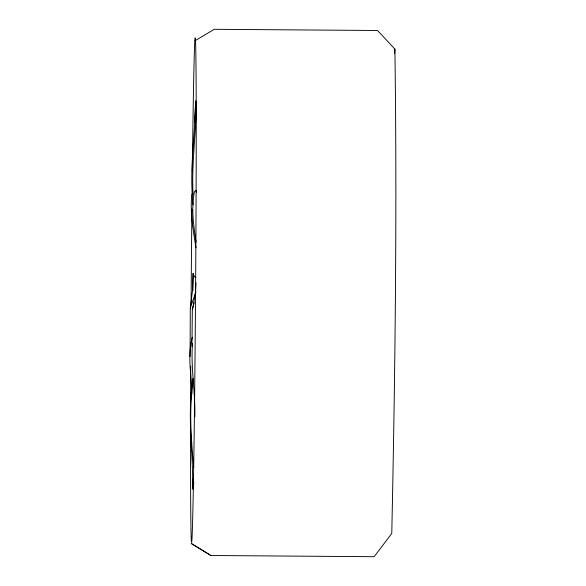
<?xml version="1.0" encoding="UTF-8"?>
<svg xmlns="http://www.w3.org/2000/svg" width="586" height="586" viewBox="0 0 586 586"><rect width="100%" height="100%" fill="white"/><g stroke="black" fill="none" stroke-linecap="round" stroke-linejoin="round"><path stroke-width="0.88" d="M190.062 356.618L190.304 307.994L195.958 291.813M192.933 290.561L193.16 273.384M191.952 346.509L192.34 308.947L194.266 302.523M193.072 273.332L192.486 290.568L190.304 307.994M195.673 101.048L195.658 101.026C195.057 135.637 189.234 170.292 193.109 204.888M195.658 101.026L195.475 104.74A197.057 1.707 -89.6 0 0 194.992 122.87A197.05 1.707 -89.6 0 1 195.475 104.748L196.127 107.121M394.671 53.597L394.891 49.085L377.538 30.494L214.278 29.3L194.984 40.778M196.01 282.994L195.526 291.982L192.648 309.218L192.34 308.947M192.472 343.469C190.655 367.898 195.453 392.305 194.845 416.771M191.893 194.105C189.893 212.095 193.168 230.115 196.002 247.834M193.036 378.49C187.483 411.943 192.149 445.704 192.721 479.282M193.358 378.644C188.831 408.01 190.985 437.808 193.68 467.218M193.175 477.971L192.721 479.553A197.057 1.707 -89.6 0 0 193.688 482.395M192.376 337.126C187.117 355.431 191.607 375.26 191.893 394.07M191.285 543.53L210.887 555.506L374.146 556.7L391.77 533.458C395.198 372.051 397.132 210.52 394.891 49.085M191.747 543.749L210.887 555.506M195.797 277.588L194.405 276.585L193.871 275.208M196.61 192.333L195.988 190.304L194.42 191.812C191.014 208.44 193.644 225.559 196.046 242.15M193.08 194.537C191.417 163.428 196.207 132.458 196.405 101.371L196.53 105.224M193.688 482.11A197.05 1.707 -89.6 0 1 192.721 479.289M192.325 171.471A252.771 2.19 -89.6 0 1 196.215 108.498A252.771 2.19 -89.6 0 1 192.948 507.037A252.771 2.19 -89.6 0 1 190.728 366.177M191.08 304.888A252.771 2.19 -89.6 0 1 191.908 209.063"/></g></svg>
